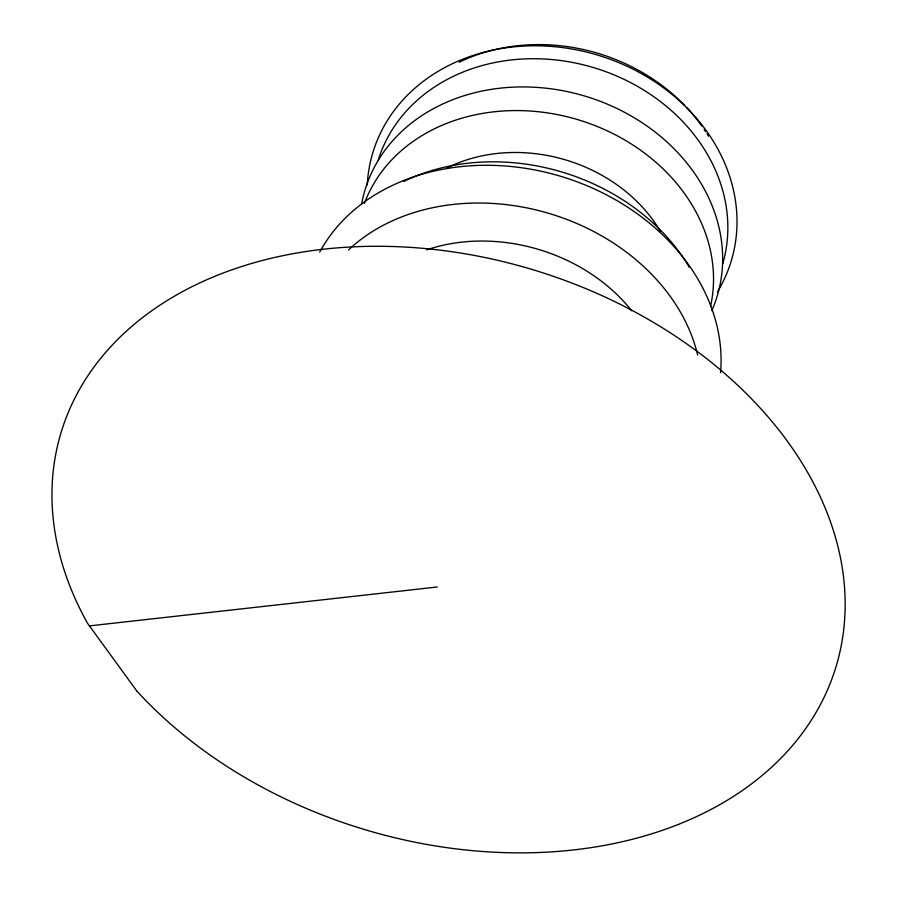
<?xml version="1.0" encoding="UTF-8"?>
<svg xmlns="http://www.w3.org/2000/svg" width="897" height="897" viewBox="0 0 897 897"><rect width="100%" height="100%" fill="white"/><g stroke="black" fill="none" stroke-linecap="round" stroke-linejoin="round"><path stroke-width="1.35" d="M89.476 625.893L437.265 586.986M367.243 184.939A187.204 158.444 16.8 0 1 598.467 55.334A187.204 158.444 16.8 0 1 717.499 291.817M361.693 203.787A183.896 153.342 16.8 0 1 586.089 96.45A183.896 153.342 16.8 0 1 711.803 310.687M378.231 160.148A179.882 151.873 16.8 0 1 593.915 67.701A179.882 151.873 16.8 0 1 722.702 263.92M364.451 203.327A180.846 149.552 16.8 0 1 577.399 119.536A180.846 149.552 16.8 0 1 710.581 306.191M319.724 252.068A212.141 169.712 16.8 0 1 560.973 176.395A212.141 169.712 16.8 0 1 720.549 372.67M348.462 249.983A200.311 158.455 16.8 0 1 549.738 213.632A200.311 158.455 16.8 0 1 697.631 355.044M446.874 168.008A148.005 121.768 16.8 0 1 660.394 231.437M403.796 181.429A197.889 159.341 16.8 0 1 689.311 267.261M459.163 62.218A177.875 151.111 16.8 0 1 684.714 105.476M686.665 107.528A177.875 151.111 16.8 0 1 701.757 125.972M704.111 129.37A177.875 151.111 16.8 0 1 705.625 131.657M707.083 133.945A177.875 151.111 16.8 0 1 708.507 136.243M426.68 249.848A160.305 126.6 16.8 0 1 631.667 310.777M136.736 690.903L87.435 623.101A404.771 292.299 16.8 0 1 455.474 252.248A404.771 292.299 16.8 0 1 803.746 731.29A404.771 292.299 16.8 0 1 136.736 690.903"/></g></svg>
